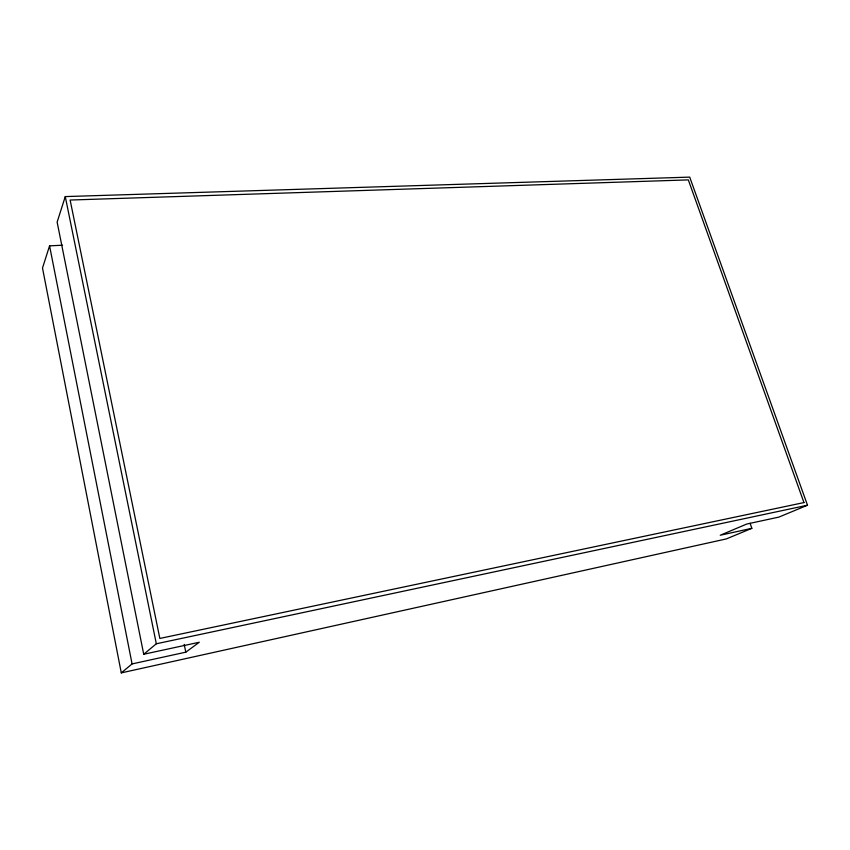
<?xml version="1.0" encoding="UTF-8"?>
<svg xmlns="http://www.w3.org/2000/svg" width="850" height="850" viewBox="0 0 850 850"><rect width="100%" height="100%" fill="white"/><g stroke="black" fill="none" stroke-linecap="round" stroke-linejoin="round"><path stroke-width="1.27" d="M62.507 245.204L49.566 245.852L42.5 268.016L121.284 672.881L726.357 538.911L751.846 528.328L750.125 523.303M751.846 528.328L720.247 535.234L746.768 524.036L778.855 517.108L807.5 505.219L689.711 177.119L65.269 196.584L57.131 222.105L143.724 654.256L199.293 642.249L185.821 652.162L132.079 663.924L121.284 672.881M143.724 654.256L156.326 643.779L807.5 505.219M184.184 644.374L185.821 652.162M65.269 196.584L156.326 643.779M49.566 245.852L132.079 663.924M803.962 502.573L159.843 638.446L70.125 200.037L688.319 179.892L803.962 502.573"/></g></svg>
